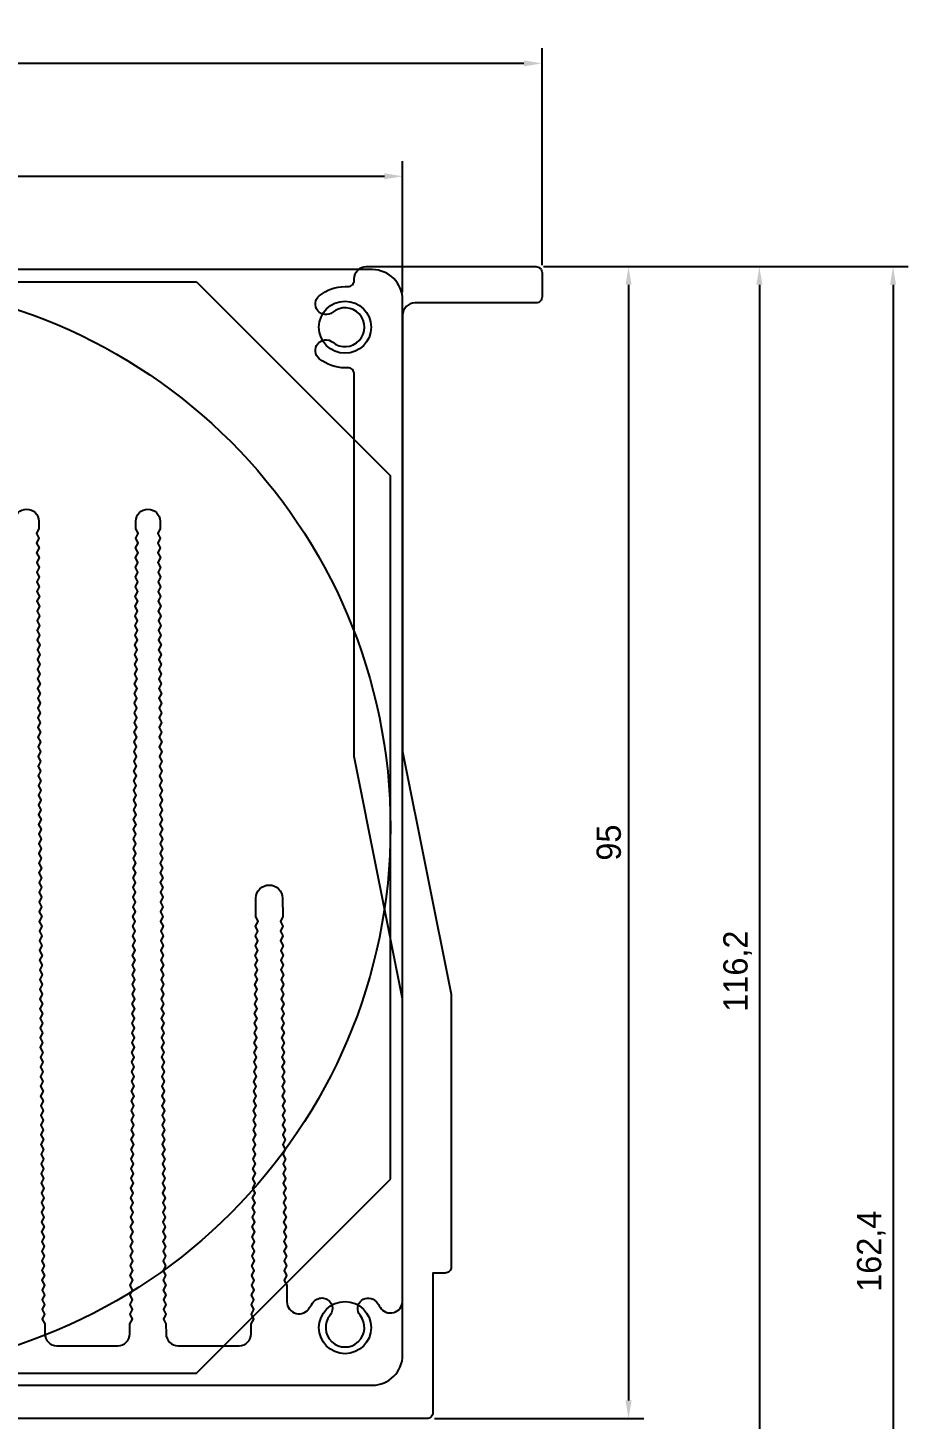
# Model space of a CAD drawing. Header units: millimetres. Extents: x -2026 to -954, y 3148 to 3725.
# Drawn here: x -1361.9 to -1289.3, y 3482.4 to 3597.2 of the extents above; entities that cross this region are included whole.
import ezdxf

# ---------------------------------------------------------------- set-up
doc = ezdxf.new("R2010")
doc.units = ezdxf.units.MM
doc.layers.add('방열판', color=7, linetype='Continuous')
doc.layers.add('팬', color=7, linetype='Continuous')
doc.dimstyles.new('ISO-25', dxfattribs={"dimtxt": 2, "dimasz": 1.5, "dimexe": 1.25, "dimexo": 0.625, "dimtad": 1, "dimtxsty": 'Standard', "dimcen": 2.5, "dimclrd": 6, "dimclre": 6, "dimclrt": 1, "dimazin": 0, "dimtfac": 1, "dimtmove": 0, "dimatfit": 3, "dimfxl": 1, "dimarcsym": 0})

# ---------------------------------------------------------------- blocks, each defined once
blk = doc.blocks.new('*D29')
at = {"color": 6, "lineweight": -2, "transparency": 16777216}
for p, q in [((-1319.37, 3577.5), (-1289.3, 3577.5)), ((-1290.55, 3576), (-1290.55, 3416.6)), ((-1329.86, 3415.1), (-1289.3, 3415.1))]:
    blk.add_line(p, q, dxfattribs=at)
at = {"color": 6, "transparency": 16777216}
for points in [[(-1290.8, 3576), (-1290.3, 3576), (-1290.55, 3577.5)], [(-1290.8, 3416.6), (-1290.3, 3416.6), (-1290.55, 3415.1)]]:
    blk.add_solid(points, dxfattribs=at)
at = {"layer": 'Defpoints', "color": 0, "transparency": 16777216}
for p in [(-1319.99, 3577.5), (-1330.49, 3415.1), (-1290.55, 3415.1)]:
    blk.add_point(p, dxfattribs=at)
at = {"color": 1, "transparency": 16777216, "insert": (-1292.34, 3496.3), "char_height": 2, "attachment_point": 5, "rotation": 90}
blk.add_mtext('162,4', dxfattribs=at)
blk = doc.blocks.new('*D30')
at = {"color": 6, "lineweight": -2, "transparency": 16777216}
for p, q in [((-1319.37, 3577.5), (-1311.11, 3577.5)), ((-1312.36, 3576), (-1312.36, 3484)), ((-1328.37, 3482.5), (-1311.11, 3482.5))]:
    blk.add_line(p, q, dxfattribs=at)
at = {"color": 6, "transparency": 16777216}
for points in [[(-1312.61, 3576), (-1312.11, 3576), (-1312.36, 3577.5)], [(-1312.61, 3484), (-1312.11, 3484), (-1312.36, 3482.5)]]:
    blk.add_solid(points, dxfattribs=at)
at = {"layer": 'Defpoints', "color": 0, "transparency": 16777216}
for p in [(-1319.99, 3577.5), (-1328.99, 3482.5), (-1312.36, 3482.5)]:
    blk.add_point(p, dxfattribs=at)
at = {"color": 1, "transparency": 16777216, "insert": (-1313.98, 3530), "char_height": 2, "attachment_point": 5, "rotation": 90}
blk.add_mtext('95', dxfattribs=at)
blk = doc.blocks.new('*D31')
at = {"color": 6, "lineweight": -2, "transparency": 16777216}
for p, q in [((-1319.37, 3577.5), (-1300.32, 3577.5)), ((-1301.57, 3576), (-1301.57, 3462.8)), ((-1347.06, 3461.3), (-1300.32, 3461.3))]:
    blk.add_line(p, q, dxfattribs=at)
at = {"color": 6, "transparency": 16777216}
for points in [[(-1301.82, 3576), (-1301.32, 3576), (-1301.57, 3577.5)], [(-1301.82, 3462.8), (-1301.32, 3462.8), (-1301.57, 3461.3)]]:
    blk.add_solid(points, dxfattribs=at)
at = {"layer": 'Defpoints', "color": 0, "transparency": 16777216}
for p in [(-1319.99, 3577.5), (-1347.69, 3461.3), (-1301.57, 3461.3)]:
    blk.add_point(p, dxfattribs=at)
at = {"color": 1, "transparency": 16777216, "insert": (-1303.36, 3519.4), "char_height": 2, "attachment_point": 5, "rotation": 90}
blk.add_mtext('116,2', dxfattribs=at)
blk = doc.blocks.new('*D33')
at = {"color": 6, "lineweight": -2, "transparency": 16777216}
for p, q in [((-1422.99, 3575.38), (-1422.99, 3586.2)), ((-1330.99, 3575.38), (-1330.99, 3586.2)), ((-1421.49, 3584.95), (-1332.49, 3584.95))]:
    blk.add_line(p, q, dxfattribs=at)
at = {"color": 6, "transparency": 16777216}
for points in [[(-1421.49, 3585.2), (-1421.49, 3584.7), (-1422.99, 3584.95)], [(-1332.49, 3585.2), (-1332.49, 3584.7), (-1330.99, 3584.95)]]:
    blk.add_solid(points, dxfattribs=at)
at = {"layer": 'Defpoints', "color": 0, "transparency": 16777216}
for p in [(-1330.99, 3584.95), (-1422.99, 3574.75), (-1330.99, 3574.75)]:
    blk.add_point(p, dxfattribs=at)
at = {"color": 1, "transparency": 16777216, "insert": (-1376.99, 3586.57), "char_height": 2, "attachment_point": 5}
blk.add_mtext('92', dxfattribs=at)
blk = doc.blocks.new('*D34')
at = {"color": 6, "lineweight": -2, "transparency": 16777216}
for p, q in [((-1434.49, 3577.63), (-1434.49, 3595.51)), ((-1319.49, 3577.63), (-1319.49, 3595.51)), ((-1320.99, 3594.26), (-1432.99, 3594.26))]:
    blk.add_line(p, q, dxfattribs=at)
at = {"color": 6, "transparency": 16777216}
for points in [[(-1432.99, 3594.51), (-1432.99, 3594.01), (-1434.49, 3594.26)], [(-1320.99, 3594.51), (-1320.99, 3594.01), (-1319.49, 3594.26)]]:
    blk.add_solid(points, dxfattribs=at)
at = {"layer": 'Defpoints', "color": 0, "transparency": 16777216}
for p in [(-1434.49, 3594.26), (-1434.49, 3577), (-1319.49, 3577)]:
    blk.add_point(p, dxfattribs=at)
at = {"color": 1, "transparency": 16777216, "insert": (-1376.99, 3595.88), "char_height": 2, "attachment_point": 5}
blk.add_mtext('115', dxfattribs=at)

msp = doc.modelspace()

# ---------------------------------------------------------------- linework, layer by layer
at = {"layer": '방열판'}
msp.add_lwpolyline([(-1362.99, 3556.509, -0.9926745), (-1360.99, 3556.509), (-1360.986, 3555.9), (-1361.183, 3555.498), (-1360.98, 3555.1), (-1361.177, 3554.698), (-1360.974, 3554.3), (-1361.171, 3553.898), (-1360.968, 3553.5), (-1361.165, 3553.098), (-1360.962, 3552.7), (-1361.159, 3552.298), (-1360.956, 3551.9), (-1361.153, 3551.498), (-1360.951, 3551.1), (-1361.148, 3550.698), (-1360.945, 3550.3), (-1361.142, 3549.898), (-1360.939, 3549.5), (-1361.136, 3549.098), (-1360.933, 3548.7), (-1361.13, 3548.298), (-1360.927, 3547.9), (-1361.124, 3547.498), (-1360.921, 3547.1), (-1361.118, 3546.698), (-1360.915, 3546.3), (-1361.112, 3545.898), (-1360.909, 3545.5), (-1361.106, 3545.098), (-1360.903, 3544.7), (-1361.101, 3544.298), (-1360.898, 3543.9), (-1361.095, 3543.498), (-1360.892, 3543.1), (-1361.089, 3542.698), (-1360.886, 3542.3), (-1361.083, 3541.898), (-1360.88, 3541.5), (-1361.077, 3541.098), (-1360.874, 3540.7), (-1361.071, 3540.299), (-1360.868, 3539.9), (-1361.065, 3539.499), (-1360.862, 3539.1), (-1361.059, 3538.699), (-1360.856, 3538.3), (-1361.053, 3537.899), (-1360.851, 3537.5), (-1361.048, 3537.099), (-1360.845, 3536.7), (-1361.042, 3536.299), (-1360.839, 3535.9), (-1361.036, 3535.499), (-1360.833, 3535.1), (-1361.03, 3534.699), (-1360.827, 3534.3), (-1361.024, 3533.899), (-1360.821, 3533.5), (-1361.018, 3533.099), (-1360.815, 3532.7), (-1361.012, 3532.299), (-1360.809, 3531.9), (-1361.006, 3531.499), (-1360.803, 3531.1), (-1361.001, 3530.699), (-1360.798, 3530.3), (-1360.995, 3529.899), (-1360.792, 3529.5), (-1360.989, 3529.099), (-1360.786, 3528.7), (-1360.983, 3528.299), (-1360.78, 3527.9), (-1360.977, 3527.499), (-1360.774, 3527.1), (-1360.971, 3526.699), (-1360.768, 3526.3), (-1360.965, 3525.899), (-1360.762, 3525.5), (-1360.959, 3525.099), (-1360.756, 3524.7), (-1360.953, 3524.299), (-1360.751, 3523.9), (-1360.948, 3523.499), (-1360.745, 3523.1), (-1360.942, 3522.699), (-1360.739, 3522.3), (-1360.936, 3521.899), (-1360.733, 3521.5), (-1360.93, 3521.099), (-1360.727, 3520.701), (-1360.924, 3520.299), (-1360.721, 3519.901), (-1360.918, 3519.499), (-1360.715, 3519.101), (-1360.912, 3518.699), (-1360.709, 3518.301), (-1360.906, 3517.899), (-1360.703, 3517.501), (-1360.901, 3517.099), (-1360.698, 3516.701), (-1360.895, 3516.299), (-1360.692, 3515.901), (-1360.889, 3515.499), (-1360.686, 3515.101), (-1360.883, 3514.699), (-1360.68, 3514.301), (-1360.877, 3513.899), (-1360.674, 3513.501), (-1360.871, 3513.099), (-1360.668, 3512.701), (-1360.865, 3512.299), (-1360.662, 3511.901), (-1360.859, 3511.499), (-1360.656, 3511.101), (-1360.853, 3510.699), (-1360.651, 3510.301), (-1360.848, 3509.899), (-1360.645, 3509.501), (-1360.842, 3509.099), (-1360.639, 3508.701), (-1360.836, 3508.299), (-1360.633, 3507.901), (-1360.83, 3507.499), (-1360.627, 3507.101), (-1360.824, 3506.699), (-1360.621, 3506.301), (-1360.818, 3505.899), (-1360.615, 3505.501), (-1360.812, 3505.099), (-1360.609, 3504.701), (-1360.806, 3504.299), (-1360.603, 3503.901), (-1360.801, 3503.499), (-1360.598, 3503.101), (-1360.795, 3502.7), (-1360.592, 3502.301), (-1360.789, 3501.9), (-1360.586, 3501.501), (-1360.783, 3501.1), (-1360.58, 3500.701), (-1360.777, 3500.3), (-1360.574, 3499.901), (-1360.771, 3499.5), (-1360.568, 3499.101), (-1360.765, 3498.7), (-1360.562, 3498.301), (-1360.759, 3497.9), (-1360.556, 3497.501), (-1360.753, 3497.1), (-1360.551, 3496.701), (-1360.748, 3496.3), (-1360.545, 3495.901), (-1360.742, 3495.5), (-1360.539, 3495.101), (-1360.736, 3494.7), (-1360.533, 3494.301), (-1360.73, 3493.9), (-1360.527, 3493.501), (-1360.724, 3493.1), (-1360.521, 3492.701), (-1360.718, 3492.3), (-1360.515, 3491.901), (-1360.712, 3491.5), (-1360.509, 3491.101), (-1360.706, 3490.7), (-1360.503, 3490.301), (-1360.498, 3489.494, 0.4120617), (-1359.498, 3488.501), (-1354.483, 3488.501, 0.4120617), (-1353.483, 3489.494), (-1353.477, 3490.301), (-1353.274, 3490.7), (-1353.471, 3491.101), (-1353.268, 3491.5), (-1353.465, 3491.901), (-1353.262, 3492.3), (-1353.459, 3492.701), (-1353.256, 3493.1), (-1353.453, 3493.501), (-1353.251, 3493.9), (-1353.448, 3494.301), (-1353.245, 3494.7), (-1353.442, 3495.101), (-1353.239, 3495.5), (-1353.436, 3495.901), (-1353.233, 3496.3), (-1353.43, 3496.701), (-1353.227, 3497.1), (-1353.424, 3497.501), (-1353.221, 3497.9), (-1353.418, 3498.301), (-1353.215, 3498.7), (-1353.412, 3499.101), (-1353.209, 3499.5), (-1353.406, 3499.901), (-1353.204, 3500.3), (-1353.401, 3500.701), (-1353.198, 3501.1), (-1353.395, 3501.501), (-1353.192, 3501.9), (-1353.389, 3502.301), (-1353.186, 3502.7), (-1353.383, 3503.101), (-1353.18, 3503.499), (-1353.377, 3503.901), (-1353.174, 3504.299), (-1353.371, 3504.701), (-1353.168, 3505.099), (-1353.365, 3505.501), (-1353.162, 3505.899), (-1353.359, 3506.301), (-1353.156, 3506.699), (-1353.354, 3507.101), (-1353.151, 3507.499), (-1353.348, 3507.901), (-1353.145, 3508.299), (-1353.342, 3508.701), (-1353.139, 3509.099), (-1353.336, 3509.501), (-1353.133, 3509.899), (-1353.33, 3510.301), (-1353.127, 3510.699), (-1353.324, 3511.101), (-1353.121, 3511.499), (-1353.318, 3511.901), (-1353.115, 3512.299), (-1353.312, 3512.701), (-1353.109, 3513.099), (-1353.306, 3513.501), (-1353.104, 3513.899), (-1353.301, 3514.301), (-1353.098, 3514.699), (-1353.295, 3515.101), (-1353.092, 3515.499), (-1353.289, 3515.901), (-1353.086, 3516.299), (-1353.283, 3516.701), (-1353.08, 3517.099), (-1353.277, 3517.501), (-1353.074, 3517.899), (-1353.271, 3518.301), (-1353.068, 3518.699), (-1353.265, 3519.101), (-1353.062, 3519.499), (-1353.259, 3519.901), (-1353.056, 3520.299), (-1353.254, 3520.701), (-1353.051, 3521.099), (-1353.248, 3521.5), (-1353.045, 3521.899), (-1353.242, 3522.3), (-1353.039, 3522.699), (-1353.236, 3523.1), (-1353.033, 3523.499), (-1353.23, 3523.9), (-1353.027, 3524.299), (-1353.224, 3524.7), (-1353.021, 3525.099), (-1353.218, 3525.5), (-1353.015, 3525.899), (-1353.212, 3526.3), (-1353.009, 3526.699), (-1353.206, 3527.1), (-1353.004, 3527.499), (-1353.201, 3527.9), (-1352.998, 3528.299), (-1353.195, 3528.7), (-1352.992, 3529.099), (-1353.189, 3529.5), (-1352.986, 3529.899), (-1353.183, 3530.3), (-1352.98, 3530.699), (-1353.177, 3531.1), (-1352.974, 3531.499), (-1353.171, 3531.9), (-1352.968, 3532.299), (-1353.165, 3532.7), (-1352.962, 3533.099), (-1353.159, 3533.5), (-1352.956, 3533.899), (-1353.154, 3534.3), (-1352.951, 3534.699), (-1353.148, 3535.1), (-1352.945, 3535.499), (-1353.142, 3535.9), (-1352.939, 3536.299), (-1353.136, 3536.7), (-1352.933, 3537.099), (-1353.13, 3537.5), (-1352.927, 3537.899), (-1353.124, 3538.3), (-1352.921, 3538.699), (-1353.118, 3539.1), (-1352.915, 3539.499), (-1353.112, 3539.9), (-1352.909, 3540.299), (-1353.106, 3540.7), (-1352.904, 3541.098), (-1353.101, 3541.5), (-1352.898, 3541.898), (-1353.095, 3542.3), (-1352.892, 3542.698), (-1353.089, 3543.1), (-1352.886, 3543.498), (-1353.083, 3543.9), (-1352.88, 3544.298), (-1353.077, 3544.7), (-1352.874, 3545.098), (-1353.071, 3545.5), (-1352.868, 3545.898), (-1353.065, 3546.3), (-1352.862, 3546.698), (-1353.059, 3547.1), (-1352.856, 3547.498), (-1353.054, 3547.9), (-1352.851, 3548.298), (-1353.048, 3548.7), (-1352.845, 3549.098), (-1353.042, 3549.5), (-1352.839, 3549.898), (-1353.036, 3550.3), (-1352.833, 3550.698), (-1353.03, 3551.1), (-1352.827, 3551.498), (-1353.024, 3551.9), (-1352.821, 3552.298), (-1353.018, 3552.7), (-1352.815, 3553.098), (-1353.012, 3553.5), (-1352.809, 3553.898), (-1353.006, 3554.3), (-1352.804, 3554.698), (-1353.001, 3555.1), (-1352.798, 3555.498), (-1352.995, 3555.9), (-1352.99, 3556.509, -0.9926745), (-1350.99, 3556.509), (-1350.986, 3555.9), (-1351.183, 3555.498), (-1350.98, 3555.1), (-1351.177, 3554.698), (-1350.974, 3554.3), (-1351.171, 3553.898), (-1350.968, 3553.5), (-1351.165, 3553.098), (-1350.962, 3552.7), (-1351.159, 3552.298), (-1350.956, 3551.9), (-1351.153, 3551.498), (-1350.951, 3551.1), (-1351.148, 3550.698), (-1350.945, 3550.3), (-1351.142, 3549.898), (-1350.939, 3549.5), (-1351.136, 3549.098), (-1350.933, 3548.7), (-1351.13, 3548.298), (-1350.927, 3547.9), (-1351.124, 3547.498), (-1350.921, 3547.1), (-1351.118, 3546.698), (-1350.915, 3546.3), (-1351.112, 3545.898), (-1350.909, 3545.5), (-1351.106, 3545.098), (-1350.903, 3544.7), (-1351.101, 3544.298), (-1350.898, 3543.9), (-1351.095, 3543.498), (-1350.892, 3543.1), (-1351.089, 3542.698), (-1350.886, 3542.3), (-1351.083, 3541.898), (-1350.88, 3541.5), (-1351.077, 3541.098), (-1350.874, 3540.7), (-1351.071, 3540.299), (-1350.868, 3539.9), (-1351.065, 3539.499), (-1350.862, 3539.1), (-1351.059, 3538.699), (-1350.856, 3538.3), (-1351.053, 3537.899), (-1350.851, 3537.5), (-1351.048, 3537.099), (-1350.845, 3536.7), (-1351.042, 3536.299), (-1350.839, 3535.9), (-1351.036, 3535.499), (-1350.833, 3535.1), (-1351.03, 3534.699), (-1350.827, 3534.3), (-1351.024, 3533.899), (-1350.821, 3533.5), (-1351.018, 3533.099), (-1350.815, 3532.7), (-1351.012, 3532.299), (-1350.809, 3531.9), (-1351.006, 3531.499), (-1350.803, 3531.1), (-1351.001, 3530.699), (-1350.798, 3530.3), (-1350.995, 3529.899), (-1350.792, 3529.5), (-1350.989, 3529.099), (-1350.786, 3528.7), (-1350.983, 3528.299), (-1350.78, 3527.9), (-1350.977, 3527.499), (-1350.774, 3527.1), (-1350.971, 3526.699), (-1350.768, 3526.3), (-1350.965, 3525.899), (-1350.762, 3525.5), (-1350.959, 3525.099), (-1350.756, 3524.7), (-1350.953, 3524.299), (-1350.751, 3523.9), (-1350.948, 3523.499), (-1350.745, 3523.1), (-1350.942, 3522.699), (-1350.739, 3522.3), (-1350.936, 3521.899), (-1350.733, 3521.5), (-1350.93, 3521.099), (-1350.727, 3520.701), (-1350.924, 3520.299), (-1350.721, 3519.901), (-1350.918, 3519.499), (-1350.715, 3519.101), (-1350.912, 3518.699), (-1350.709, 3518.301), (-1350.906, 3517.899), (-1350.703, 3517.501), (-1350.901, 3517.099), (-1350.698, 3516.701), (-1350.895, 3516.299), (-1350.692, 3515.901), (-1350.889, 3515.499), (-1350.686, 3515.101), (-1350.883, 3514.699), (-1350.68, 3514.301), (-1350.877, 3513.899), (-1350.674, 3513.501), (-1350.871, 3513.099), (-1350.668, 3512.701), (-1350.865, 3512.299), (-1350.662, 3511.901), (-1350.859, 3511.499), (-1350.656, 3511.101), (-1350.853, 3510.699), (-1350.651, 3510.301), (-1350.848, 3509.899), (-1350.645, 3509.501), (-1350.842, 3509.099), (-1350.639, 3508.701), (-1350.836, 3508.299), (-1350.633, 3507.901), (-1350.83, 3507.499), (-1350.627, 3507.101), (-1350.824, 3506.699), (-1350.621, 3506.301), (-1350.818, 3505.899), (-1350.615, 3505.501), (-1350.812, 3505.099), (-1350.609, 3504.701), (-1350.806, 3504.299), (-1350.603, 3503.901), (-1350.801, 3503.499), (-1350.598, 3503.101), (-1350.795, 3502.7), (-1350.592, 3502.301), (-1350.789, 3501.9), (-1350.586, 3501.501), (-1350.783, 3501.1), (-1350.58, 3500.701), (-1350.777, 3500.3), (-1350.574, 3499.901), (-1350.771, 3499.5), (-1350.568, 3499.101), (-1350.765, 3498.7), (-1350.562, 3498.301), (-1350.759, 3497.9), (-1350.556, 3497.501), (-1350.753, 3497.1), (-1350.551, 3496.701), (-1350.748, 3496.3), (-1350.545, 3495.901), (-1350.742, 3495.5), (-1350.539, 3495.101), (-1350.736, 3494.7), (-1350.533, 3494.301), (-1350.73, 3493.9), (-1350.527, 3493.501), (-1350.724, 3493.1), (-1350.521, 3492.701), (-1350.718, 3492.3), (-1350.515, 3491.901), (-1350.712, 3491.5), (-1350.509, 3491.101), (-1350.706, 3490.7), (-1350.503, 3490.301), (-1350.498, 3489.494, 0.4120617), (-1349.498, 3488.501), (-1344.479, 3488.501, 0.4110428), (-1343.48, 3489.49), (-1343.471, 3490.301), (-1343.266, 3490.699), (-1343.462, 3491.101), (-1343.258, 3491.499), (-1343.453, 3491.901), (-1343.249, 3492.299), (-1343.445, 3492.701), (-1343.24, 3493.099), (-1343.436, 3493.501), (-1343.232, 3493.899), (-1343.427, 3494.301), (-1343.223, 3494.699), (-1343.419, 3495.101), (-1343.214, 3495.499), (-1343.41, 3495.901), (-1343.206, 3496.299), (-1343.401, 3496.701), (-1343.197, 3497.099), (-1343.393, 3497.501), (-1343.188, 3497.899), (-1343.384, 3498.301), (-1343.18, 3498.699), (-1343.375, 3499.101), (-1343.171, 3499.499), (-1343.367, 3499.901), (-1343.162, 3500.299), (-1343.358, 3500.701), (-1343.154, 3501.099), (-1343.349, 3501.501), (-1343.145, 3501.898), (-1343.341, 3502.301), (-1343.136, 3502.698), (-1343.332, 3503.101), (-1343.128, 3503.498), (-1343.323, 3503.901), (-1343.119, 3504.298), (-1343.315, 3504.7), (-1343.11, 3505.098), (-1343.306, 3505.5), (-1343.102, 3505.898), (-1343.297, 3506.3), (-1343.093, 3506.698), (-1343.289, 3507.1), (-1343.084, 3507.498), (-1343.28, 3507.9), (-1343.076, 3508.298), (-1343.271, 3508.7), (-1343.067, 3509.098), (-1343.263, 3509.5), (-1343.058, 3509.898), (-1343.254, 3510.3), (-1343.05, 3510.698), (-1343.245, 3511.1), (-1343.041, 3511.498), (-1343.237, 3511.9), (-1343.032, 3512.298), (-1343.228, 3512.7), (-1343.024, 3513.098), (-1343.219, 3513.5), (-1343.015, 3513.898), (-1343.211, 3514.3), (-1343.006, 3514.698), (-1343.202, 3515.1), (-1342.998, 3515.498), (-1343.193, 3515.9), (-1342.989, 3516.298), (-1343.185, 3516.7), (-1342.98, 3517.098), (-1343.176, 3517.5), (-1342.972, 3517.898), (-1343.167, 3518.3), (-1342.963, 3518.697), (-1343.159, 3519.1), (-1342.954, 3519.497), (-1343.15, 3519.9), (-1342.946, 3520.297), (-1343.141, 3520.7), (-1342.937, 3521.097), (-1343.133, 3521.499), (-1342.928, 3521.897), (-1343.124, 3522.299), (-1342.92, 3522.697), (-1343.115, 3523.099), (-1342.911, 3523.497), (-1343.107, 3523.899), (-1343.09, 3525.413, -0.9892204), (-1340.89, 3525.413), (-1340.874, 3523.899), (-1341.07, 3523.497), (-1340.865, 3523.099), (-1341.061, 3522.697), (-1340.857, 3522.299), (-1341.052, 3521.897), (-1340.848, 3521.499), (-1341.044, 3521.097), (-1340.839, 3520.7), (-1341.035, 3520.297), (-1340.831, 3519.9), (-1341.026, 3519.497), (-1340.822, 3519.1), (-1341.018, 3518.697), (-1340.813, 3518.3), (-1341.009, 3517.898), (-1340.805, 3517.5), (-1341, 3517.098), (-1340.796, 3516.7), (-1340.992, 3516.298), (-1340.787, 3515.9), (-1340.983, 3515.498), (-1340.779, 3515.1), (-1340.974, 3514.698), (-1340.77, 3514.3), (-1340.966, 3513.898), (-1340.761, 3513.5), (-1340.957, 3513.098), (-1340.753, 3512.7), (-1340.948, 3512.298), (-1340.744, 3511.9), (-1340.94, 3511.498), (-1340.735, 3511.1), (-1340.931, 3510.698), (-1340.727, 3510.3), (-1340.922, 3509.898), (-1340.718, 3509.5), (-1340.914, 3509.098), (-1340.709, 3508.7), (-1340.905, 3508.298), (-1340.701, 3507.9), (-1340.896, 3507.498), (-1340.692, 3507.1), (-1340.887, 3506.698), (-1340.683, 3506.3), (-1340.879, 3505.898), (-1340.675, 3505.5), (-1340.87, 3505.098), (-1340.666, 3504.7), (-1340.861, 3504.298), (-1340.657, 3503.901), (-1340.853, 3503.498), (-1340.648, 3503.101), (-1340.844, 3502.698), (-1340.64, 3502.301), (-1340.835, 3501.898), (-1340.631, 3501.501), (-1340.827, 3501.099), (-1340.622, 3500.701), (-1340.818, 3500.299), (-1340.614, 3499.901), (-1340.809, 3499.499), (-1340.605, 3499.101), (-1340.801, 3498.699), (-1340.596, 3498.301), (-1340.792, 3497.899), (-1340.588, 3497.501), (-1340.783, 3497.099), (-1340.579, 3496.701), (-1340.775, 3496.299), (-1340.57, 3495.901), (-1340.766, 3495.499), (-1340.562, 3495.101), (-1340.757, 3494.699), (-1340.553, 3494.301), (-1340.749, 3493.899), (-1340.544, 3493.501), (-1340.53, 3492.127, 0.767102), (-1338.658, 3491.646, -0.0431573), (-1338.333, 3492.123, -1), (-1336.978, 3491.015, 2.1105705), (-1334.502, 3491.015, -1), (-1333.148, 3492.123, -0.038617), (-1332.852, 3491.699, 0.7642099), (-1330.99, 3492.206), (-1330.99, 3517.105), (-1334.99, 3537.105), (-1334.99, 3568.651, 0.4142136), (-1335.49, 3569.151), (-1335.74, 3569.151, -0.1731627), (-1337.862, 3569.909, -1), (-1336.754, 3571.263, 2.1105705), (-1336.754, 3573.74, -1), (-1337.862, 3575.094, -0.1731627), (-1335.74, 3575.851), (-1335.49, 3575.851, 0.4142136), (-1334.99, 3576.351), (-1334.99, 3576.501, -0.4142136), (-1333.99, 3577.501), (-1319.99, 3577.501, -0.4142136), (-1319.49, 3577.001), (-1319.49, 3575.001, -0.4142136), (-1319.99, 3574.501), (-1329.99, 3574.501, 0.4142136), (-1330.99, 3573.501), (-1330.99, 3537.501), (-1326.99, 3517.501), (-1326.99, 3495.001, -0.4142136), (-1327.49, 3494.501), (-1328.49, 3494.501), (-1328.49, 3483.001, -0.4142136), (-1328.99, 3482.501), (-1376.99, 3482.501)], format="xyb", dxfattribs=at)
at = {"layer": '팬', "color": 2, "linetype": 'Continuous'}
for p, q in [((-1333.49, 3577.251), (-1420.49, 3577.251)), ((-1405.99, 3576.251), (-1347.99, 3576.251)), ((-1347.99, 3576.251), (-1331.99, 3560.251)), ((-1330.99, 3487.751), (-1330.99, 3574.751)), ((-1331.99, 3502.251), (-1331.99, 3560.251)), ((-1347.99, 3486.251), (-1331.99, 3502.251)), ((-1405.99, 3486.251), (-1347.99, 3486.251)), ((-1420.49, 3485.251), (-1333.49, 3485.251))]:
    msp.add_line(p, q, dxfattribs=at)
at = {"layer": '팬', "color": 2}
msp.add_circle((-1376.99, 3531.251), 45, dxfattribs=at)
at = {"layer": '팬', "color": 2, "ltscale": 10}
for centre in [(-1335.74, 3572.501), (-1335.74, 3490.001)]:
    msp.add_circle(centre, 2.15, dxfattribs=at)
at = {"layer": '팬', "color": 2, "linetype": 'Continuous'}
for centre, start, end in [((-1333.49, 3574.751), 0, 90), ((-1333.49, 3487.751), 270, 0)]:
    msp.add_arc(centre, 2.5, start, end, dxfattribs=at)

# ---------------------------------------------------------------- dimensions: what is measured, and where the dimension line sits
for base, p1, p2, picture, middle in [((-1434.49, 3594.256), (-1319.49, 3577.001), (-1434.49, 3577.001), '*D34', (-1376.99, 3595.881)), ((-1330.99, 3584.946), (-1422.99, 3574.751), (-1330.99, 3574.751), '*D33', (-1376.99, 3586.571))]:
    dim = msp.add_linear_dim(base=base, p1=p1, p2=p2, dimstyle='ISO-25')
    dim.commit()
    dim.dimension.update_dxf_attribs({"geometry": picture, "text_midpoint": middle})
for base, p2, picture, middle in [((-1301.566, 3461.299), (-1347.69, 3461.299), '*D31', (-1303.357, 3519.4)), ((-1290.553, 3415.099), (-1330.489, 3415.099), '*D29', (-1292.344, 3496.3)), ((-1312.355, 3482.501), (-1328.99, 3482.501), '*D30', (-1313.98, 3530.001))]:
    dim = msp.add_linear_dim(base=base, p1=(-1319.99, 3577.501), p2=p2, angle=90, dimstyle='ISO-25')
    dim.commit()
    dim.dimension.update_dxf_attribs({"geometry": picture, "text_midpoint": middle})

doc.saveas('drawing.dxf')
